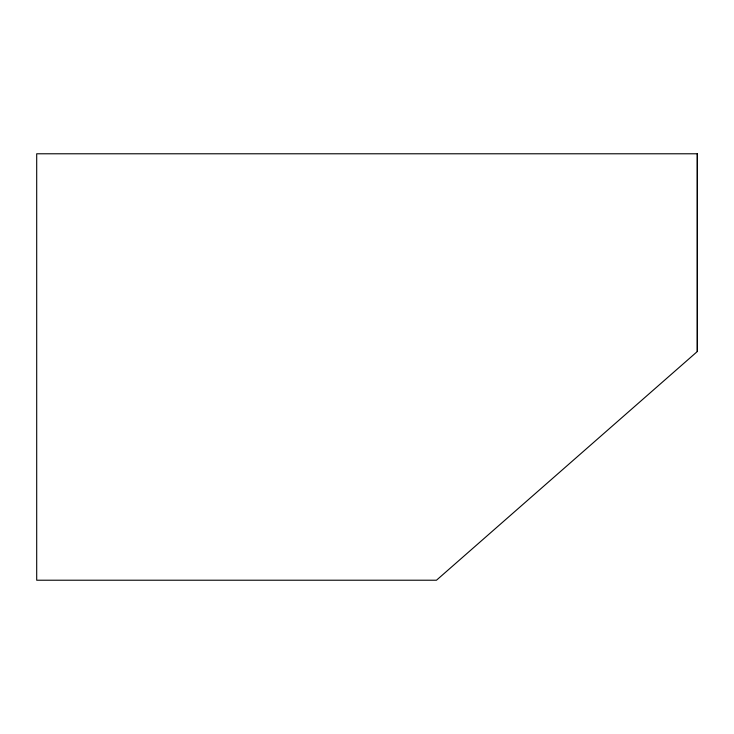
<?xml version="1.0" encoding="UTF-8"?>
<svg xmlns="http://www.w3.org/2000/svg" width="734" height="734" viewBox="0 0 734 734"><rect width="100%" height="100%" fill="white"/><g stroke="black" fill="none" stroke-linecap="round" stroke-linejoin="round"><path stroke-width="1.1" d="M697.3 351.531L697.3 153.782L36.7 153.782L36.7 580.218L436.473 580.218L697.3 351.531L697.3 153.782"/></g></svg>
